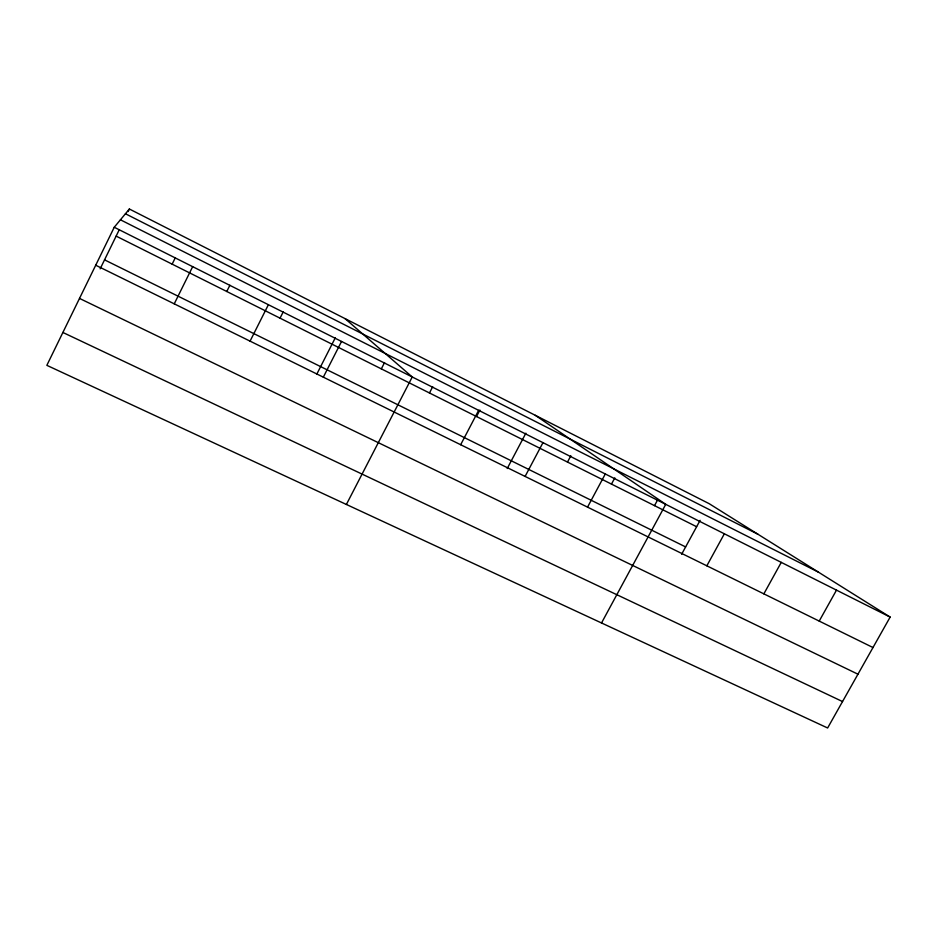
<?xml version="1.0" encoding="UTF-8"?>
<svg xmlns="http://www.w3.org/2000/svg" width="937" height="937" viewBox="0 0 937 937"><rect width="100%" height="100%" fill="white"/><g stroke="black" fill="none" stroke-linecap="round" stroke-linejoin="round"><path stroke-width="1.41" d="M114.244 227.258L46.85 365.336L827.629 727.99L890.15 617.085L709.18 503.684L129.376 209.01L114.244 227.258L890.15 617.085M100.154 268.837L119.292 229.659M128.111 211.598L129.376 209.01M172.15 264.152L175.289 257.792M174.247 303.846L192.671 266.67M226.766 291.489L229.893 285.235M250.074 341.138L268.392 304.701M280.046 318.17L283.325 311.681M316.729 374.285L335.294 337.812M323.324 377.166L341.536 341.455M381.324 368.873L384.557 362.56M346.385 504.469L412.245 376.979L345.062 318.627M429.462 392.978L432.695 386.747M460.664 444.724L478.643 410.347M476.511 416.532L479.896 410.066M507.233 468.512L525.88 433.175M525.095 476.418L542.968 442.662M567.494 462.07L570.844 455.78M587.546 507.128L605.302 473.981M611.474 484.101L614.813 477.882M654.518 505.64L657.833 499.503M601.519 622.964L665.738 504.34L535.308 415.314M681.632 554.259L700.115 520.328M706.838 565.807L724.36 533.797M763.854 593.859L781.259 562.376M819.219 621.079L836.495 590.134M62.896 332.471L842.539 701.555M79.504 298.423L857.952 674.195M95.715 265.218L872.991 647.537M104.534 259.854L685.615 546.927M116.141 236.112L696.624 526.723M120.428 219.797L818.399 572.132M125.441 213.753L757.986 534.266"/></g></svg>
